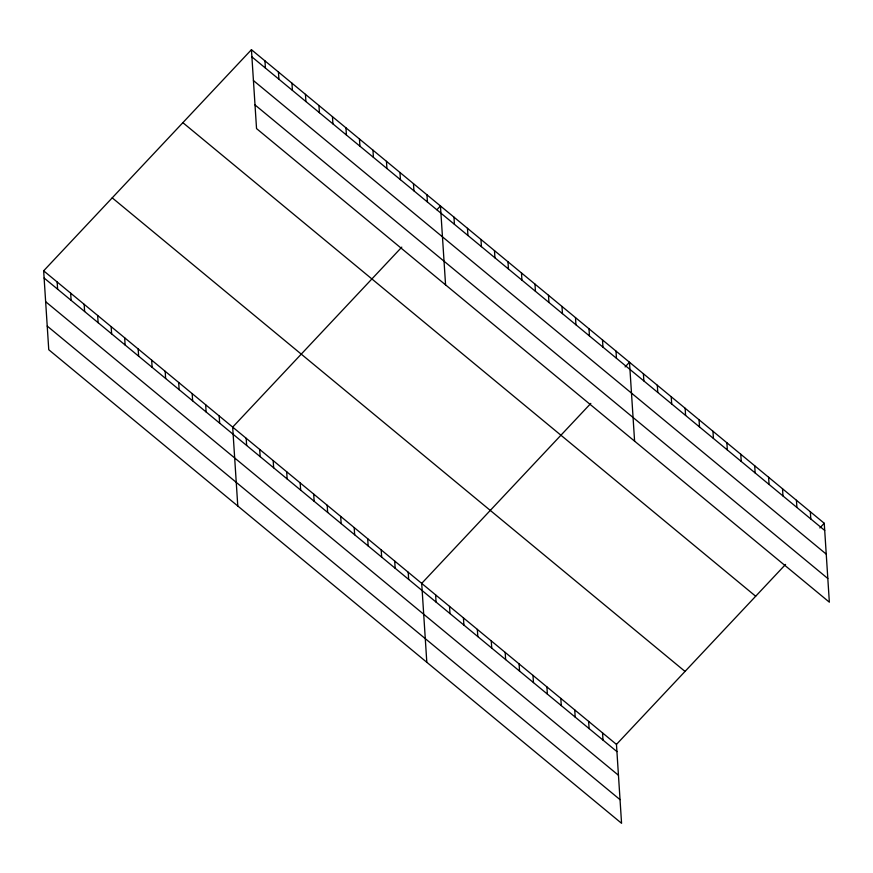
<?xml version="1.0" encoding="UTF-8"?>
<svg xmlns="http://www.w3.org/2000/svg" width="873" height="873" viewBox="0 0 873 873"><rect width="100%" height="100%" fill="white"/><g stroke="black" fill="none" stroke-linecap="round" stroke-linejoin="round"><path stroke-width="1.31" d="M43.65 270.826L616.458 744.407L621.565 823.304L48.757 349.735L43.65 270.826L251.435 49.696L824.243 523.265L829.35 602.174L256.542 128.593L251.435 49.696M401.787 247.135L232.676 427.115L237.783 506.013M436.947 209.716L440.461 205.973L445.568 284.871M590.814 403.413L421.703 583.393L426.81 662.291M625.101 366.922L629.488 362.251L634.595 441.149M616.458 744.407L785.569 564.427M819.856 527.947L824.243 523.265M251.904 56.887L824.712 530.457M253.432 80.556L826.24 554.126M255.014 104.935L827.822 578.504M182.872 122.667L755.68 596.237M112.224 197.855L685.032 671.424M44.119 278.029L616.927 751.598M45.647 301.698L618.455 775.268M47.218 326.076L620.026 799.646M810.34 511.764L810.799 518.966M796.427 500.262L796.896 507.464M782.514 488.76L782.983 495.962M768.6 477.258L769.069 484.46M754.698 465.756L755.156 472.959M740.784 454.255L741.242 461.457M726.871 442.753L727.34 449.955M712.957 431.251L713.427 438.453M699.044 419.749L699.513 426.952M685.141 408.258L685.6 415.45M671.228 396.757L671.686 403.948M657.314 385.255L657.784 392.446M643.401 373.753L643.87 380.944M615.989 351.088L616.458 358.279M602.49 339.924L602.959 347.127M588.991 328.761L589.45 335.963M602.545 732.905L603.014 740.097M575.482 317.597L575.951 324.8M561.983 306.434L562.452 313.636M588.631 721.404L589.1 728.606M548.484 295.27L548.942 302.473M574.729 709.902L575.187 717.104M534.974 284.107L535.444 291.309M560.815 698.4L561.284 705.602M521.476 272.943L521.945 280.146M546.902 686.898L547.371 694.1M507.977 261.78L508.446 268.982M532.988 675.396L533.458 682.599M494.478 250.616L494.936 257.819M519.086 663.895L519.544 671.097M480.968 239.453L481.438 246.655M505.172 652.393L505.631 659.595M467.47 228.3L467.939 235.492M491.259 640.891L491.728 648.093M453.971 217.137L454.429 224.328M477.345 629.389L477.815 636.592M463.432 617.888L463.901 625.09M426.962 194.81L427.432 202.001M449.53 606.397L449.988 613.588M413.464 183.646L413.933 190.838M435.616 594.895L436.074 602.086M399.965 172.483L400.423 179.674M386.455 161.319L386.925 168.522M408.204 572.23L408.662 579.421M372.957 150.156L373.426 157.358M394.694 561.066L395.163 568.258M359.458 138.993L359.916 146.195M381.195 549.903L381.665 557.094M345.948 127.829L346.417 135.031M367.697 538.739L368.166 545.941M332.449 116.666L332.919 123.868M354.198 527.576L354.656 534.778M318.951 105.502L319.42 112.704M340.688 516.412L341.157 523.614M305.452 94.339L305.91 101.541M327.189 505.249L327.659 512.451M291.942 83.175L292.411 90.377M313.691 494.085L314.149 501.288M278.443 72.012L278.913 79.214M300.181 482.922L300.65 490.124M264.945 60.859L265.403 68.05M286.682 471.758L287.152 478.961M273.184 460.595L273.653 467.797M259.685 449.431L260.143 456.634M246.175 438.279L246.644 445.47M219.178 415.952L219.636 423.143M205.668 404.788L206.137 411.98M192.169 393.625L192.638 400.816M178.67 382.461L179.14 389.653M165.172 371.298L165.63 378.5M151.662 360.134L152.131 367.337M138.163 348.971L138.632 356.173M124.664 337.807L125.123 345.01M111.155 326.644L111.624 333.846M97.656 315.48L98.125 322.683M84.157 304.317L84.626 311.519M70.658 293.153L71.117 300.356M57.149 281.99L57.618 289.192"/></g></svg>
